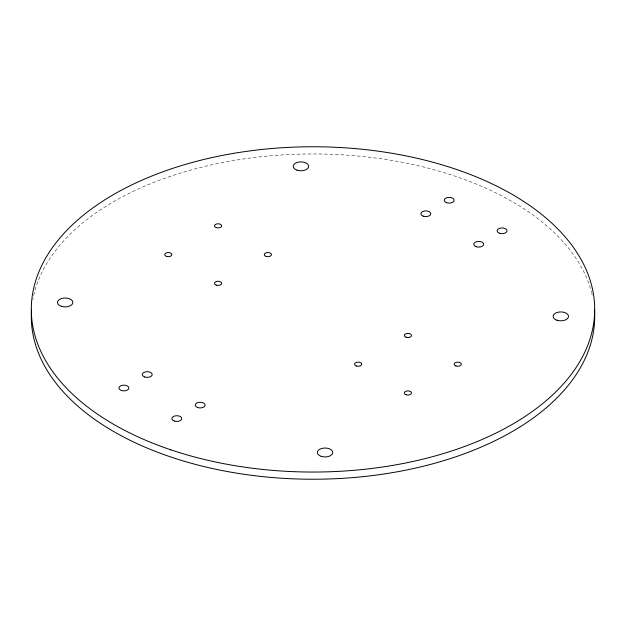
<?xml version="1.0" encoding="UTF-8"?>
<svg xmlns="http://www.w3.org/2000/svg" width="626" height="626" viewBox="0 0 626 626"><rect width="100%" height="100%" fill="white"/><g stroke="black" fill="none" stroke-linecap="round" stroke-linejoin="round"><path stroke-width="0.47" stroke-dasharray="3.13 2.35" d="M32.873 299.408A281.708 162.643 0 0 1 33.131 298.054M33.71 295.347A281.708 162.643 0 0 1 310.379 153.957A281.708 162.643 0 0 1 591.554 292.35M591.726 293.023A281.708 162.643 0 0 1 592.219 295.042"/><path stroke-width="0.94" d="M594.418 309.291A281.708 162.643 0 0 1 313.266 479.234A281.708 162.643 0 0 1 31.558 309.596M170.843 449.82A281.708 162.643 0 0 0 594.7 310.277A281.708 162.643 0 0 0 173.457 168.12A281.708 162.643 0 0 0 170.843 449.82M297.045 170.162A7.7 4.445 0 0 0 308.641 166.352A7.7 4.445 0 0 0 297.131 162.463A7.7 4.445 0 0 0 297.045 170.162M556.921 320.207A7.7 4.445 0 0 0 568.525 316.404A7.7 4.445 0 0 0 557.03 312.499A7.7 4.445 0 0 0 556.921 320.207M321.201 456.338A7.7 4.445 0 0 0 332.766 452.488A7.7 4.445 0 0 0 321.216 448.631A7.7 4.445 0 0 0 321.201 456.338M61.278 306.278A7.7 4.445 0 0 0 72.874 302.468A7.7 4.445 0 0 0 61.364 298.579A7.7 4.445 0 0 0 61.278 306.278M216.267 227.629A3.576 2.066 0 0 0 221.651 225.861A3.576 2.066 0 0 0 216.299 224.053A3.576 2.066 0 0 0 216.267 227.629M266.081 256.386A3.576 2.066 0 0 0 271.449 254.602A3.576 2.066 0 0 0 266.081 252.81A3.576 2.066 0 0 0 266.081 256.386M166.469 256.386A3.576 2.066 0 0 0 171.853 254.61A3.576 2.066 0 0 0 166.5 252.81A3.576 2.066 0 0 0 166.469 256.386M216.275 285.135A3.576 2.066 0 0 0 221.651 283.359A3.576 2.066 0 0 0 216.291 281.559A3.576 2.066 0 0 0 216.275 285.135M406.118 337.242A3.576 2.066 0 0 0 411.509 335.473A3.576 2.066 0 0 0 406.157 333.666A3.576 2.066 0 0 0 406.118 337.242M455.924 365.991A3.576 2.066 0 0 0 461.307 364.222A3.576 2.066 0 0 0 455.955 362.415A3.576 2.066 0 0 0 455.924 365.991M406.141 394.756A3.576 2.066 0 0 0 411.509 392.964A3.576 2.066 0 0 0 406.141 391.172A3.576 2.066 0 0 0 406.141 394.756M356.311 365.991A3.576 2.066 0 0 0 361.703 364.23A3.576 2.066 0 0 0 356.374 362.415A3.576 2.066 0 0 0 356.311 365.991M174.31 421.032A4.953 2.856 0 0 0 181.783 418.606A4.953 2.856 0 0 0 174.404 416.079A4.953 2.856 0 0 0 174.31 421.032M197.675 407.557A4.953 2.856 0 0 0 205.125 405.108A4.953 2.856 0 0 0 197.722 402.612A4.953 2.856 0 0 0 197.675 407.557M121.405 390.483A4.953 2.856 0 0 0 128.87 388.05A4.953 2.856 0 0 0 121.491 385.53A4.953 2.856 0 0 0 121.405 390.483M144.762 377.008A4.953 2.856 0 0 0 152.212 374.559A4.953 2.856 0 0 0 144.817 372.063A4.953 2.856 0 0 0 144.762 377.008M476.253 246.738A4.953 2.856 0 0 0 483.687 244.273A4.953 2.856 0 0 0 476.269 241.785A4.953 2.856 0 0 0 476.253 246.738M499.579 233.255A4.953 2.856 0 0 0 507.029 230.806A4.953 2.856 0 0 0 499.634 228.302A4.953 2.856 0 0 0 499.579 233.255M423.325 216.189A4.953 2.856 0 0 0 430.774 213.74A4.953 2.856 0 0 0 423.379 211.236A4.953 2.856 0 0 0 423.325 216.189M446.682 202.714A4.953 2.856 0 0 0 454.124 200.25A4.953 2.856 0 0 0 446.706 197.761A4.953 2.856 0 0 0 446.682 202.714"/></g></svg>
